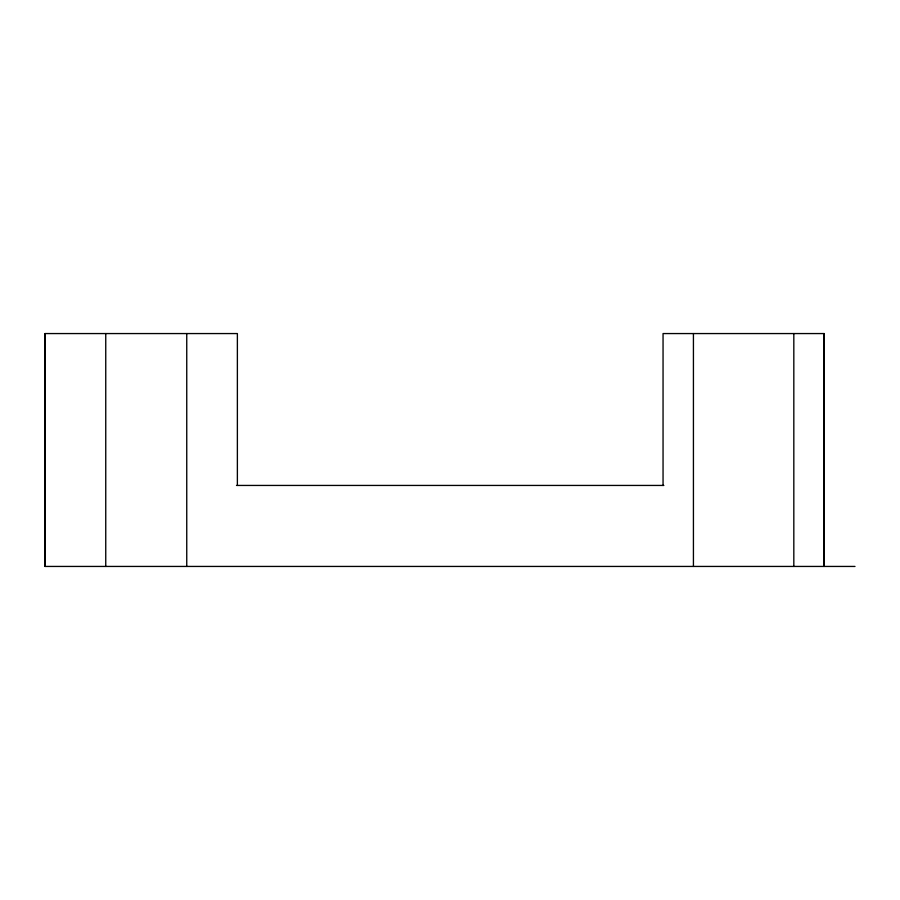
<?xml version="1.0" encoding="UTF-8"?>
<svg xmlns="http://www.w3.org/2000/svg" width="900" height="900" viewBox="0 0 900 900"><rect width="100%" height="100%" fill="white"/><g stroke="black" fill="none" stroke-linecap="round" stroke-linejoin="round"><path stroke-width="1.35" d="M824.153 333.562L824.153 566.438L824.197 333.562L663.053 333.562L663.053 485.438M236.498 485.438L663.84 485.438M855 566.438L45 566.438L45 333.562L237.375 333.562L237.375 485.438M793.822 333.562L793.822 566.438M693.428 333.562L693.428 566.438M186.75 333.562L186.75 566.438M105.75 333.562L105.75 566.438M45.135 333.562L45.135 566.438"/></g></svg>
